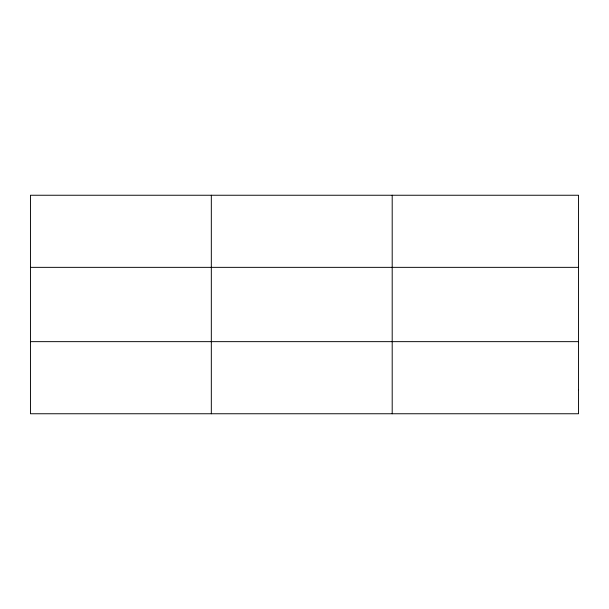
<?xml version="1.0" encoding="UTF-8"?>
<svg xmlns="http://www.w3.org/2000/svg" width="609" height="609" viewBox="0 0 609 609"><rect width="100%" height="100%" fill="white"/><g stroke="black" fill="none" stroke-linecap="round" stroke-linejoin="round"><path stroke-width="0.91" d="M211.323 413.755L211.323 195.245M392.196 413.755L392.196 195.245M30.45 267.351L578.55 267.351M30.45 341.649L578.55 341.649M578.55 389.722L578.55 413.755L30.45 413.755L30.45 195.245L578.55 195.245L578.55 389.722"/></g></svg>
